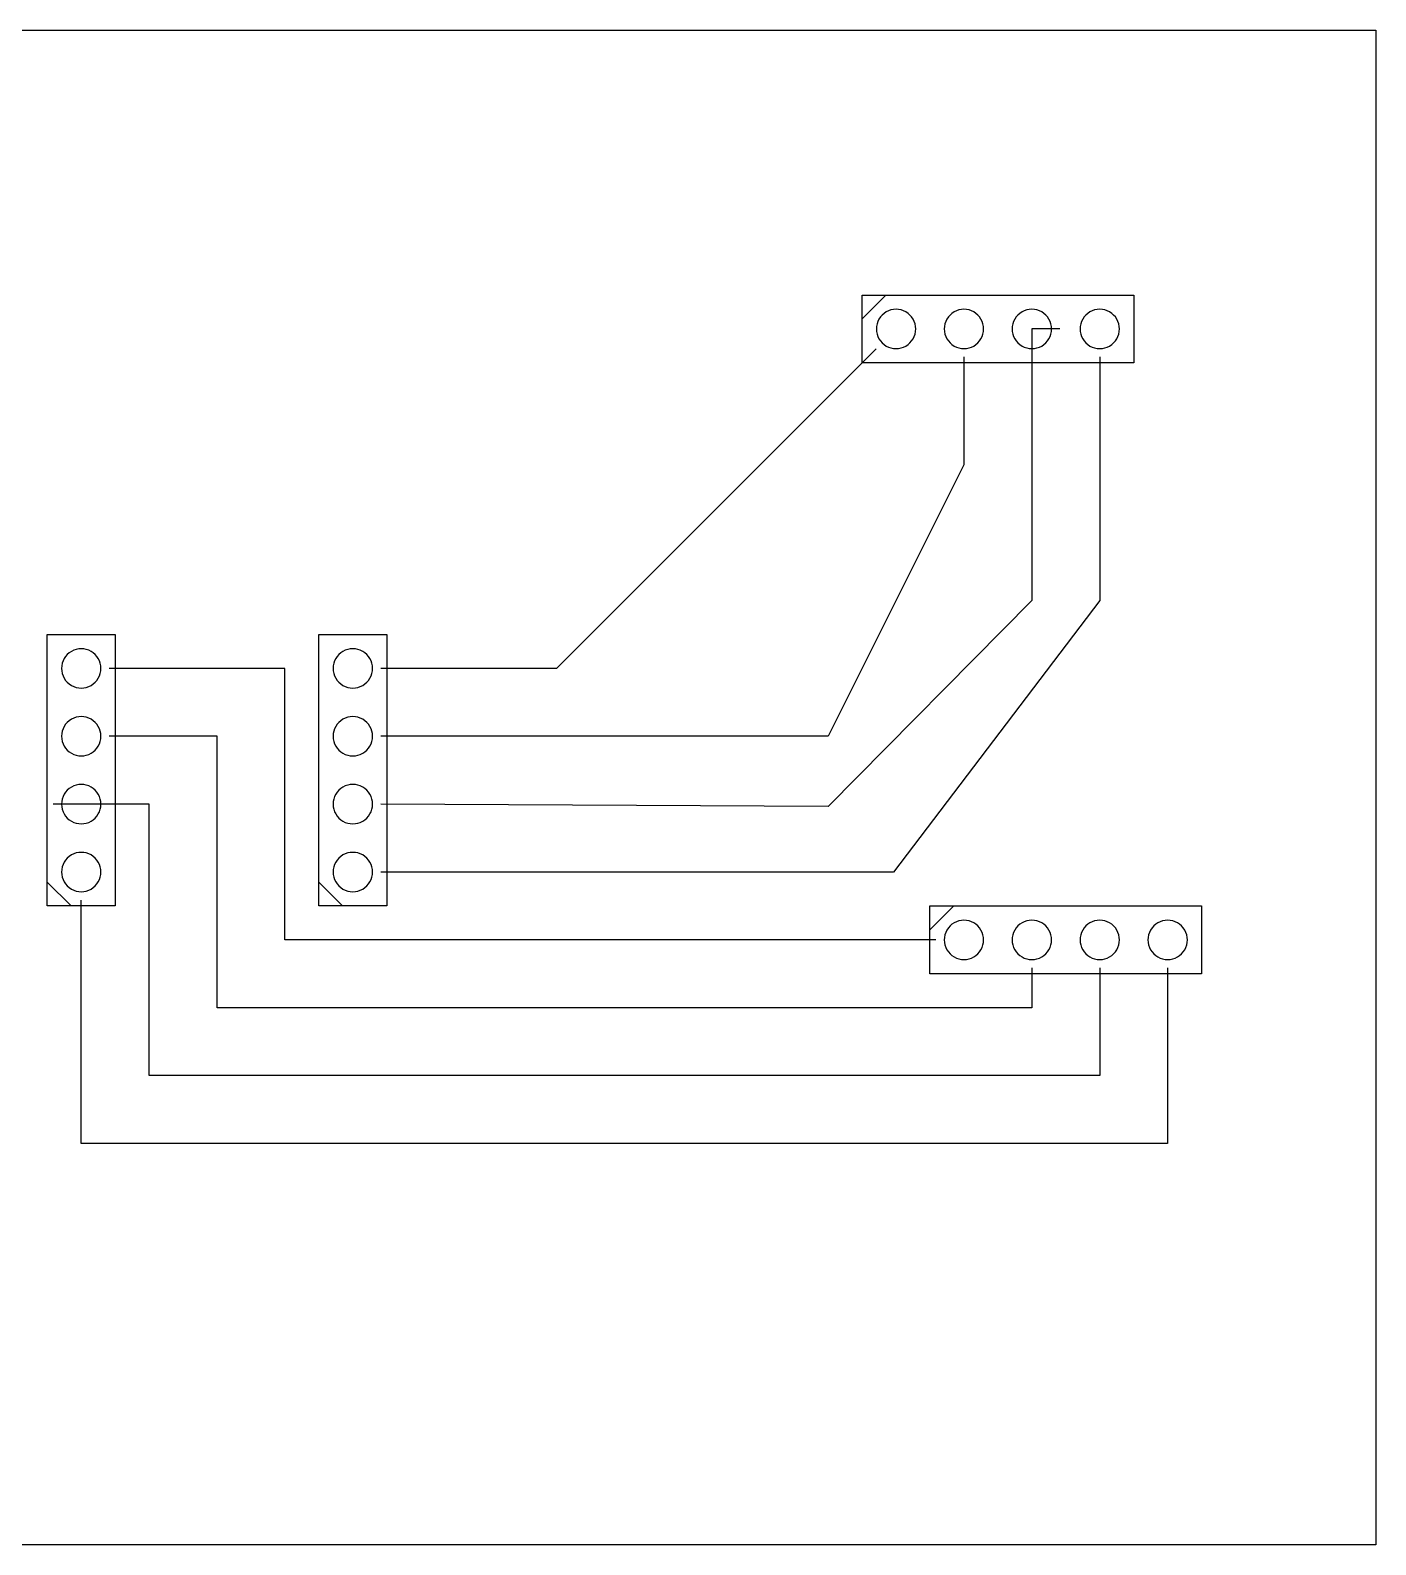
# Model space of a CAD drawing. Extents: x 0 to 121, y 0 to 57.
# Drawn here: x 70.5 to 120.8, y 0.1 to 56.8 of the extents above; entities that cross this region are included whole.
import ezdxf

# ---------------------------------------------------------------- set-up
doc = ezdxf.new("R2010")
doc.units = 0
doc.layers.get('0').update_dxf_attribs({"linetype": 'CONTINUOUS'})

msp = doc.modelspace()

# ---------------------------------------------------------------- linework, layer by layer
at = {"color": 7}
for points in [[(0.1016, 56.769), (120.796756, 56.769), (120.796756, 0.1016), (0.1016, 0.1016), (0.1016, 56.769), (120.796756, 56.769), (120.796756, 0.1016), (0.1016, 0.1016)], [(0.1016, 56.769), (120.796756, 56.769), (120.796756, 0.1016), (0.1016, 0.1016)], [(101.584125, 46.862506), (111.744125, 46.862506), (111.744125, 44.322506), (101.584125, 44.322506)], [(107.934125, 45.592506)], [(102.854125, 44.855906)], [(102.854125, 44.855906)], [(102.854125, 44.855906)], [(102.854125, 44.855906)], [(105.394125, 44.855906)], [(105.394125, 44.855906)], [(105.394125, 44.855906)], [(105.394125, 44.855906)], [(107.934125, 44.855906)], [(107.934125, 44.855906)], [(107.934125, 44.855906)], [(107.934125, 44.855906)], [(110.474125, 44.855906)], [(110.474125, 44.855906)], [(110.474125, 44.855906)], [(110.474125, 44.855906)], [(71.104125, 24.002506), (71.104125, 34.162506), (73.644125, 34.162506), (73.644125, 24.002506)], [(81.264125, 24.002506), (81.264125, 34.162506), (83.804125, 34.162506), (83.804125, 24.002506)], [(73.110725, 32.892506)], [(73.110725, 32.892506)], [(73.110725, 32.892506)], [(73.110725, 32.892506)], [(83.270725, 32.892506)], [(83.270725, 32.892506)], [(83.270725, 32.892506)], [(83.270725, 32.892506)], [(73.110725, 30.352506)], [(73.110725, 30.352506)], [(73.110725, 30.352506)], [(73.110725, 30.352506)], [(83.270725, 30.352506)], [(83.270725, 30.352506)], [(83.270725, 30.352506)], [(83.270725, 30.352506)], [(73.110725, 27.812506)], [(73.110725, 27.812506)], [(73.110725, 27.812506)], [(73.110725, 27.812506)], [(83.270725, 27.812506)], [(83.270725, 27.812506)], [(83.270725, 27.812506)], [(83.270725, 27.812506)], [(73.110725, 25.272506)], [(73.110725, 25.272506)], [(73.110725, 25.272506)], [(73.110725, 25.272506)], [(83.270725, 25.272506)], [(83.270725, 25.272506)], [(83.270725, 25.272506)], [(83.270725, 25.272506)], [(104.124125, 24.002647), (114.284125, 24.002647), (114.284125, 21.462647), (104.124125, 21.462647)], [(72.374125, 22.732506)], [(105.394125, 21.996047)], [(105.394125, 21.996047)], [(105.394125, 21.996047)], [(105.394125, 21.996047)], [(107.934125, 21.996047)], [(107.934125, 21.996047)], [(107.934125, 21.996047)], [(107.934125, 21.996047)], [(110.474125, 21.996047)], [(110.474125, 21.996047)], [(110.474125, 21.996047)], [(110.474125, 21.996047)], [(113.014125, 21.996047)], [(113.014125, 21.996047)], [(113.014125, 21.996047)], [(113.014125, 21.996047)]]:
    msp.add_lwpolyline(points, close=True, dxfattribs=at)
for points in [[(102.473125, 46.862506), (101.584125, 45.973506)], [(107.934125, 45.592506), (107.934125, 37.972506)], [(108.981169, 45.592506), (107.934125, 45.592506)], [(102.113997, 44.852131), (90.154125, 32.892506)], [(105.394125, 44.545462), (105.394125, 40.512506)], [(110.474125, 44.545462), (110.474125, 43.052506)], [(110.474125, 43.052506), (110.474125, 35.432506), (102.760286, 25.272506), (83.581169, 25.272506)], [(105.394125, 40.512506), (100.314125, 30.352506), (83.581169, 30.352506)], [(107.934125, 37.972506), (107.934125, 35.432506)], [(107.934125, 35.432506), (100.314125, 27.718456)], [(79.994125, 22.732506), (79.994125, 32.892506), (73.421169, 32.892506)], [(90.154125, 32.892506), (83.581169, 32.892506)], [(74.914125, 30.352506), (73.421169, 30.352506)], [(77.454125, 30.352506), (74.914125, 30.352506)], [(107.934125, 20.192647), (77.454125, 20.192647), (77.454125, 30.352506)], [(72.374125, 27.812506), (71.327081, 27.812506)], [(110.474125, 17.652647), (74.914125, 17.652647), (74.914125, 27.812506), (72.374125, 27.812506)], [(100.314125, 27.718456), (83.581169, 27.807003)], [(71.104125, 24.891506), (71.993125, 24.002506)], [(81.264125, 24.891506), (82.153125, 24.002506)], [(72.374125, 15.112647), (72.374125, 22.732506), (72.374125, 24.225462)], [(105.013125, 24.002647), (104.124125, 23.113647)], [(104.347081, 22.732506), (79.994125, 22.732506)], [(107.934125, 21.685462), (107.934125, 20.192647)], [(110.474125, 21.685462), (110.474125, 17.652647)], [(113.014125, 21.685462), (113.014125, 15.112647)], [(113.014125, 15.112647), (85.074125, 15.112647), (72.374125, 15.112647)]]:
    msp.add_lwpolyline(points, dxfattribs=at)
for points in [[(102.216211, 45.960806), (102.08463, 45.732901), (102.08463, 45.452111), (102.216211, 45.224206)], [(102.216211, 45.960806), (102.08463, 45.732901), (102.08463, 45.452111), (102.216211, 45.224206)], [(102.216211, 45.960806), (102.08463, 45.732901), (102.08463, 45.452111), (102.216211, 45.224206)], [(102.216211, 45.960806), (102.08463, 45.732901), (102.08463, 45.452111), (102.216211, 45.224206)], [(102.854125, 46.329106), (102.590963, 46.329106), (102.347792, 46.188711), (102.216211, 45.960806)], [(102.854125, 46.329106), (102.590963, 46.329106), (102.347792, 46.188711), (102.216211, 45.960806)], [(102.854125, 46.329106), (102.590963, 46.329106), (102.347792, 46.188711), (102.216211, 45.960806)], [(102.854125, 46.329106), (102.590963, 46.329106), (102.347792, 46.188711), (102.216211, 45.960806)], [(103.492039, 45.960806), (103.360458, 46.188711), (103.117287, 46.329106), (102.854125, 46.329106)], [(103.492039, 45.960806), (103.360458, 46.188711), (103.117287, 46.329106), (102.854125, 46.329106)], [(103.492039, 45.960806), (103.360458, 46.188711), (103.117287, 46.329106), (102.854125, 46.329106)], [(103.492039, 45.960806), (103.360458, 46.188711), (103.117287, 46.329106), (102.854125, 46.329106)], [(103.492039, 45.224206), (103.62362, 45.452111), (103.62362, 45.732901), (103.492039, 45.960806)], [(103.492039, 45.224206), (103.62362, 45.452111), (103.62362, 45.732901), (103.492039, 45.960806)], [(103.492039, 45.224206), (103.62362, 45.452111), (103.62362, 45.732901), (103.492039, 45.960806)], [(103.492039, 45.224206), (103.62362, 45.452111), (103.62362, 45.732901), (103.492039, 45.960806)], [(104.756211, 45.960806), (104.62463, 45.732901), (104.62463, 45.452111), (104.756211, 45.224206)], [(104.756211, 45.960806), (104.62463, 45.732901), (104.62463, 45.452111), (104.756211, 45.224206)], [(104.756211, 45.960806), (104.62463, 45.732901), (104.62463, 45.452111), (104.756211, 45.224206)], [(104.756211, 45.960806), (104.62463, 45.732901), (104.62463, 45.452111), (104.756211, 45.224206)], [(105.394125, 46.329106), (105.130963, 46.329106), (104.887792, 46.188711), (104.756211, 45.960806)], [(105.394125, 46.329106), (105.130963, 46.329106), (104.887792, 46.188711), (104.756211, 45.960806)], [(105.394125, 46.329106), (105.130963, 46.329106), (104.887792, 46.188711), (104.756211, 45.960806)], [(105.394125, 46.329106), (105.130963, 46.329106), (104.887792, 46.188711), (104.756211, 45.960806)], [(106.032039, 45.960806), (105.900458, 46.188711), (105.657287, 46.329106), (105.394125, 46.329106)], [(106.032039, 45.960806), (105.900458, 46.188711), (105.657287, 46.329106), (105.394125, 46.329106)], [(106.032039, 45.960806), (105.900458, 46.188711), (105.657287, 46.329106), (105.394125, 46.329106)], [(106.032039, 45.960806), (105.900458, 46.188711), (105.657287, 46.329106), (105.394125, 46.329106)], [(106.032039, 45.224206), (106.16362, 45.452111), (106.16362, 45.732901), (106.032039, 45.960806)], [(106.032039, 45.224206), (106.16362, 45.452111), (106.16362, 45.732901), (106.032039, 45.960806)], [(106.032039, 45.224206), (106.16362, 45.452111), (106.16362, 45.732901), (106.032039, 45.960806)], [(106.032039, 45.224206), (106.16362, 45.452111), (106.16362, 45.732901), (106.032039, 45.960806)], [(107.296211, 45.960806), (107.16463, 45.732901), (107.16463, 45.452111), (107.296211, 45.224206)], [(107.296211, 45.960806), (107.16463, 45.732901), (107.16463, 45.452111), (107.296211, 45.224206)], [(107.296211, 45.960806), (107.16463, 45.732901), (107.16463, 45.452111), (107.296211, 45.224206)], [(107.296211, 45.960806), (107.16463, 45.732901), (107.16463, 45.452111), (107.296211, 45.224206)], [(107.934125, 46.329106), (107.670963, 46.329106), (107.427792, 46.188711), (107.296211, 45.960806)], [(107.934125, 46.329106), (107.670963, 46.329106), (107.427792, 46.188711), (107.296211, 45.960806)], [(107.934125, 46.329106), (107.670963, 46.329106), (107.427792, 46.188711), (107.296211, 45.960806)], [(107.934125, 46.329106), (107.670963, 46.329106), (107.427792, 46.188711), (107.296211, 45.960806)], [(108.572039, 45.960806), (108.440458, 46.188711), (108.197287, 46.329106), (107.934125, 46.329106)], [(108.572039, 45.960806), (108.440458, 46.188711), (108.197287, 46.329106), (107.934125, 46.329106)], [(108.572039, 45.960806), (108.440458, 46.188711), (108.197287, 46.329106), (107.934125, 46.329106)], [(108.572039, 45.960806), (108.440458, 46.188711), (108.197287, 46.329106), (107.934125, 46.329106)], [(108.572039, 45.224206), (108.70362, 45.452111), (108.70362, 45.732901), (108.572039, 45.960806)], [(108.572039, 45.224206), (108.70362, 45.452111), (108.70362, 45.732901), (108.572039, 45.960806)], [(108.572039, 45.224206), (108.70362, 45.452111), (108.70362, 45.732901), (108.572039, 45.960806)], [(108.572039, 45.224206), (108.70362, 45.452111), (108.70362, 45.732901), (108.572039, 45.960806)], [(109.836211, 45.960806), (109.70463, 45.732901), (109.70463, 45.452111), (109.836211, 45.224206)], [(109.836211, 45.960806), (109.70463, 45.732901), (109.70463, 45.452111), (109.836211, 45.224206)], [(109.836211, 45.960806), (109.70463, 45.732901), (109.70463, 45.452111), (109.836211, 45.224206)], [(109.836211, 45.960806), (109.70463, 45.732901), (109.70463, 45.452111), (109.836211, 45.224206)], [(110.474125, 46.329106), (110.210963, 46.329106), (109.967792, 46.188711), (109.836211, 45.960806)], [(110.474125, 46.329106), (110.210963, 46.329106), (109.967792, 46.188711), (109.836211, 45.960806)], [(110.474125, 46.329106), (110.210963, 46.329106), (109.967792, 46.188711), (109.836211, 45.960806)], [(110.474125, 46.329106), (110.210963, 46.329106), (109.967792, 46.188711), (109.836211, 45.960806)], [(111.112039, 45.960806), (110.980458, 46.188711), (110.737287, 46.329106), (110.474125, 46.329106)], [(111.112039, 45.960806), (110.980458, 46.188711), (110.737287, 46.329106), (110.474125, 46.329106)], [(111.112039, 45.960806), (110.980458, 46.188711), (110.737287, 46.329106), (110.474125, 46.329106)], [(111.112039, 45.960806), (110.980458, 46.188711), (110.737287, 46.329106), (110.474125, 46.329106)], [(111.112039, 45.224206), (111.24362, 45.452111), (111.24362, 45.732901), (111.112039, 45.960806)], [(111.112039, 45.224206), (111.24362, 45.452111), (111.24362, 45.732901), (111.112039, 45.960806)], [(111.112039, 45.224206), (111.24362, 45.452111), (111.24362, 45.732901), (111.112039, 45.960806)], [(111.112039, 45.224206), (111.24362, 45.452111), (111.24362, 45.732901), (111.112039, 45.960806)], [(102.216211, 45.224206), (102.347792, 44.996301), (102.590963, 44.855906), (102.854125, 44.855906)], [(102.216211, 45.224206), (102.347792, 44.996301), (102.590963, 44.855906), (102.854125, 44.855906)], [(102.216211, 45.224206), (102.347792, 44.996301), (102.590963, 44.855906), (102.854125, 44.855906)], [(102.216211, 45.224206), (102.347792, 44.996301), (102.590963, 44.855906), (102.854125, 44.855906)], [(102.854125, 44.855906), (103.117287, 44.855906), (103.360458, 44.996301), (103.492039, 45.224206)], [(102.854125, 44.855906), (103.117287, 44.855906), (103.360458, 44.996301), (103.492039, 45.224206)], [(102.854125, 44.855906), (103.117287, 44.855906), (103.360458, 44.996301), (103.492039, 45.224206)], [(102.854125, 44.855906), (103.117287, 44.855906), (103.360458, 44.996301), (103.492039, 45.224206)], [(104.756211, 45.224206), (104.887792, 44.996301), (105.130963, 44.855906), (105.394125, 44.855906)], [(104.756211, 45.224206), (104.887792, 44.996301), (105.130963, 44.855906), (105.394125, 44.855906)], [(104.756211, 45.224206), (104.887792, 44.996301), (105.130963, 44.855906), (105.394125, 44.855906)], [(104.756211, 45.224206), (104.887792, 44.996301), (105.130963, 44.855906), (105.394125, 44.855906)], [(105.394125, 44.855906), (105.657287, 44.855906), (105.900458, 44.996301), (106.032039, 45.224206)], [(105.394125, 44.855906), (105.657287, 44.855906), (105.900458, 44.996301), (106.032039, 45.224206)], [(105.394125, 44.855906), (105.657287, 44.855906), (105.900458, 44.996301), (106.032039, 45.224206)], [(105.394125, 44.855906), (105.657287, 44.855906), (105.900458, 44.996301), (106.032039, 45.224206)], [(107.296211, 45.224206), (107.427792, 44.996301), (107.670963, 44.855906), (107.934125, 44.855906)], [(107.296211, 45.224206), (107.427792, 44.996301), (107.670963, 44.855906), (107.934125, 44.855906)], [(107.296211, 45.224206), (107.427792, 44.996301), (107.670963, 44.855906), (107.934125, 44.855906)], [(107.296211, 45.224206), (107.427792, 44.996301), (107.670963, 44.855906), (107.934125, 44.855906)], [(107.934125, 44.855906), (108.197287, 44.855906), (108.440458, 44.996301), (108.572039, 45.224206)], [(107.934125, 44.855906), (108.197287, 44.855906), (108.440458, 44.996301), (108.572039, 45.224206)], [(107.934125, 44.855906), (108.197287, 44.855906), (108.440458, 44.996301), (108.572039, 45.224206)], [(107.934125, 44.855906), (108.197287, 44.855906), (108.440458, 44.996301), (108.572039, 45.224206)], [(109.836211, 45.224206), (109.967792, 44.996301), (110.210963, 44.855906), (110.474125, 44.855906)], [(109.836211, 45.224206), (109.967792, 44.996301), (110.210963, 44.855906), (110.474125, 44.855906)], [(109.836211, 45.224206), (109.967792, 44.996301), (110.210963, 44.855906), (110.474125, 44.855906)], [(109.836211, 45.224206), (109.967792, 44.996301), (110.210963, 44.855906), (110.474125, 44.855906)], [(110.474125, 44.855906), (110.737287, 44.855906), (110.980458, 44.996301), (111.112039, 45.224206)], [(110.474125, 44.855906), (110.737287, 44.855906), (110.980458, 44.996301), (111.112039, 45.224206)], [(110.474125, 44.855906), (110.737287, 44.855906), (110.980458, 44.996301), (111.112039, 45.224206)], [(110.474125, 44.855906), (110.737287, 44.855906), (110.980458, 44.996301), (111.112039, 45.224206)], [(72.005825, 33.53042), (71.77792, 33.39884), (71.637525, 33.155668), (71.637525, 32.892506)], [(72.005825, 33.53042), (71.77792, 33.39884), (71.637525, 33.155668), (71.637525, 32.892506)], [(72.005825, 33.53042), (71.77792, 33.39884), (71.637525, 33.155668), (71.637525, 32.892506)], [(72.005825, 33.53042), (71.77792, 33.39884), (71.637525, 33.155668), (71.637525, 32.892506)], [(72.742425, 33.53042), (72.51452, 33.662001), (72.23373, 33.662001), (72.005825, 33.53042)], [(72.742425, 33.53042), (72.51452, 33.662001), (72.23373, 33.662001), (72.005825, 33.53042)], [(72.742425, 33.53042), (72.51452, 33.662001), (72.23373, 33.662001), (72.005825, 33.53042)], [(72.742425, 33.53042), (72.51452, 33.662001), (72.23373, 33.662001), (72.005825, 33.53042)], [(73.110725, 32.892506), (73.110725, 33.155668), (72.97033, 33.39884), (72.742425, 33.53042)], [(73.110725, 32.892506), (73.110725, 33.155668), (72.97033, 33.39884), (72.742425, 33.53042)], [(73.110725, 32.892506), (73.110725, 33.155668), (72.97033, 33.39884), (72.742425, 33.53042)], [(73.110725, 32.892506), (73.110725, 33.155668), (72.97033, 33.39884), (72.742425, 33.53042)], [(82.165825, 33.53042), (81.93792, 33.39884), (81.797525, 33.155668), (81.797525, 32.892506)], [(82.165825, 33.53042), (81.93792, 33.39884), (81.797525, 33.155668), (81.797525, 32.892506)], [(82.165825, 33.53042), (81.93792, 33.39884), (81.797525, 33.155668), (81.797525, 32.892506)], [(82.165825, 33.53042), (81.93792, 33.39884), (81.797525, 33.155668), (81.797525, 32.892506)], [(82.902425, 33.53042), (82.67452, 33.662001), (82.39373, 33.662001), (82.165825, 33.53042)], [(82.902425, 33.53042), (82.67452, 33.662001), (82.39373, 33.662001), (82.165825, 33.53042)], [(82.902425, 33.53042), (82.67452, 33.662001), (82.39373, 33.662001), (82.165825, 33.53042)], [(82.902425, 33.53042), (82.67452, 33.662001), (82.39373, 33.662001), (82.165825, 33.53042)], [(83.270725, 32.892506), (83.270725, 33.155668), (83.13033, 33.39884), (82.902425, 33.53042)], [(83.270725, 32.892506), (83.270725, 33.155668), (83.13033, 33.39884), (82.902425, 33.53042)], [(83.270725, 32.892506), (83.270725, 33.155668), (83.13033, 33.39884), (82.902425, 33.53042)], [(83.270725, 32.892506), (83.270725, 33.155668), (83.13033, 33.39884), (82.902425, 33.53042)], [(71.637525, 32.892506), (71.637525, 32.629344), (71.77792, 32.386173), (72.005825, 32.254592)], [(71.637525, 32.892506), (71.637525, 32.629344), (71.77792, 32.386173), (72.005825, 32.254592)], [(71.637525, 32.892506), (71.637525, 32.629344), (71.77792, 32.386173), (72.005825, 32.254592)], [(71.637525, 32.892506), (71.637525, 32.629344), (71.77792, 32.386173), (72.005825, 32.254592)], [(72.742425, 32.254592), (72.97033, 32.386173), (73.110725, 32.629344), (73.110725, 32.892506)], [(72.742425, 32.254592), (72.97033, 32.386173), (73.110725, 32.629344), (73.110725, 32.892506)], [(72.742425, 32.254592), (72.97033, 32.386173), (73.110725, 32.629344), (73.110725, 32.892506)], [(72.742425, 32.254592), (72.97033, 32.386173), (73.110725, 32.629344), (73.110725, 32.892506)], [(81.797525, 32.892506), (81.797525, 32.629344), (81.93792, 32.386173), (82.165825, 32.254592)], [(81.797525, 32.892506), (81.797525, 32.629344), (81.93792, 32.386173), (82.165825, 32.254592)], [(81.797525, 32.892506), (81.797525, 32.629344), (81.93792, 32.386173), (82.165825, 32.254592)], [(81.797525, 32.892506), (81.797525, 32.629344), (81.93792, 32.386173), (82.165825, 32.254592)], [(82.902425, 32.254592), (83.13033, 32.386173), (83.270725, 32.629344), (83.270725, 32.892506)], [(82.902425, 32.254592), (83.13033, 32.386173), (83.270725, 32.629344), (83.270725, 32.892506)], [(82.902425, 32.254592), (83.13033, 32.386173), (83.270725, 32.629344), (83.270725, 32.892506)], [(82.902425, 32.254592), (83.13033, 32.386173), (83.270725, 32.629344), (83.270725, 32.892506)], [(72.005825, 32.254592), (72.23373, 32.123011), (72.51452, 32.123011), (72.742425, 32.254592)], [(72.005825, 32.254592), (72.23373, 32.123011), (72.51452, 32.123011), (72.742425, 32.254592)], [(72.005825, 32.254592), (72.23373, 32.123011), (72.51452, 32.123011), (72.742425, 32.254592)], [(72.005825, 32.254592), (72.23373, 32.123011), (72.51452, 32.123011), (72.742425, 32.254592)], [(82.165825, 32.254592), (82.39373, 32.123011), (82.67452, 32.123011), (82.902425, 32.254592)], [(82.165825, 32.254592), (82.39373, 32.123011), (82.67452, 32.123011), (82.902425, 32.254592)], [(82.165825, 32.254592), (82.39373, 32.123011), (82.67452, 32.123011), (82.902425, 32.254592)], [(82.165825, 32.254592), (82.39373, 32.123011), (82.67452, 32.123011), (82.902425, 32.254592)], [(72.005825, 30.99042), (71.77792, 30.85884), (71.637525, 30.615668), (71.637525, 30.352506)], [(72.005825, 30.99042), (71.77792, 30.85884), (71.637525, 30.615668), (71.637525, 30.352506)], [(72.005825, 30.99042), (71.77792, 30.85884), (71.637525, 30.615668), (71.637525, 30.352506)], [(72.005825, 30.99042), (71.77792, 30.85884), (71.637525, 30.615668), (71.637525, 30.352506)], [(72.742425, 30.99042), (72.51452, 31.122001), (72.23373, 31.122001), (72.005825, 30.99042)], [(72.742425, 30.99042), (72.51452, 31.122001), (72.23373, 31.122001), (72.005825, 30.99042)], [(72.742425, 30.99042), (72.51452, 31.122001), (72.23373, 31.122001), (72.005825, 30.99042)], [(72.742425, 30.99042), (72.51452, 31.122001), (72.23373, 31.122001), (72.005825, 30.99042)], [(73.110725, 30.352506), (73.110725, 30.615668), (72.97033, 30.85884), (72.742425, 30.99042)], [(73.110725, 30.352506), (73.110725, 30.615668), (72.97033, 30.85884), (72.742425, 30.99042)], [(73.110725, 30.352506), (73.110725, 30.615668), (72.97033, 30.85884), (72.742425, 30.99042)], [(73.110725, 30.352506), (73.110725, 30.615668), (72.97033, 30.85884), (72.742425, 30.99042)], [(82.165825, 30.99042), (81.93792, 30.85884), (81.797525, 30.615668), (81.797525, 30.352506)], [(82.165825, 30.99042), (81.93792, 30.85884), (81.797525, 30.615668), (81.797525, 30.352506)], [(82.165825, 30.99042), (81.93792, 30.85884), (81.797525, 30.615668), (81.797525, 30.352506)], [(82.165825, 30.99042), (81.93792, 30.85884), (81.797525, 30.615668), (81.797525, 30.352506)], [(82.902425, 30.99042), (82.67452, 31.122001), (82.39373, 31.122001), (82.165825, 30.99042)], [(82.902425, 30.99042), (82.67452, 31.122001), (82.39373, 31.122001), (82.165825, 30.99042)], [(82.902425, 30.99042), (82.67452, 31.122001), (82.39373, 31.122001), (82.165825, 30.99042)], [(82.902425, 30.99042), (82.67452, 31.122001), (82.39373, 31.122001), (82.165825, 30.99042)], [(83.270725, 30.352506), (83.270725, 30.615668), (83.13033, 30.85884), (82.902425, 30.99042)], [(83.270725, 30.352506), (83.270725, 30.615668), (83.13033, 30.85884), (82.902425, 30.99042)], [(83.270725, 30.352506), (83.270725, 30.615668), (83.13033, 30.85884), (82.902425, 30.99042)], [(83.270725, 30.352506), (83.270725, 30.615668), (83.13033, 30.85884), (82.902425, 30.99042)], [(71.637525, 30.352506), (71.637525, 30.089344), (71.77792, 29.846173), (72.005825, 29.714592)], [(71.637525, 30.352506), (71.637525, 30.089344), (71.77792, 29.846173), (72.005825, 29.714592)], [(71.637525, 30.352506), (71.637525, 30.089344), (71.77792, 29.846173), (72.005825, 29.714592)], [(71.637525, 30.352506), (71.637525, 30.089344), (71.77792, 29.846173), (72.005825, 29.714592)], [(72.742425, 29.714592), (72.97033, 29.846173), (73.110725, 30.089344), (73.110725, 30.352506)], [(72.742425, 29.714592), (72.97033, 29.846173), (73.110725, 30.089344), (73.110725, 30.352506)], [(72.742425, 29.714592), (72.97033, 29.846173), (73.110725, 30.089344), (73.110725, 30.352506)], [(72.742425, 29.714592), (72.97033, 29.846173), (73.110725, 30.089344), (73.110725, 30.352506)], [(81.797525, 30.352506), (81.797525, 30.089344), (81.93792, 29.846173), (82.165825, 29.714592)], [(81.797525, 30.352506), (81.797525, 30.089344), (81.93792, 29.846173), (82.165825, 29.714592)], [(81.797525, 30.352506), (81.797525, 30.089344), (81.93792, 29.846173), (82.165825, 29.714592)], [(81.797525, 30.352506), (81.797525, 30.089344), (81.93792, 29.846173), (82.165825, 29.714592)], [(82.902425, 29.714592), (83.13033, 29.846173), (83.270725, 30.089344), (83.270725, 30.352506)], [(82.902425, 29.714592), (83.13033, 29.846173), (83.270725, 30.089344), (83.270725, 30.352506)], [(82.902425, 29.714592), (83.13033, 29.846173), (83.270725, 30.089344), (83.270725, 30.352506)], [(82.902425, 29.714592), (83.13033, 29.846173), (83.270725, 30.089344), (83.270725, 30.352506)], [(72.005825, 29.714592), (72.23373, 29.583011), (72.51452, 29.583011), (72.742425, 29.714592)], [(72.005825, 29.714592), (72.23373, 29.583011), (72.51452, 29.583011), (72.742425, 29.714592)], [(72.005825, 29.714592), (72.23373, 29.583011), (72.51452, 29.583011), (72.742425, 29.714592)], [(72.005825, 29.714592), (72.23373, 29.583011), (72.51452, 29.583011), (72.742425, 29.714592)], [(82.165825, 29.714592), (82.39373, 29.583011), (82.67452, 29.583011), (82.902425, 29.714592)], [(82.165825, 29.714592), (82.39373, 29.583011), (82.67452, 29.583011), (82.902425, 29.714592)], [(82.165825, 29.714592), (82.39373, 29.583011), (82.67452, 29.583011), (82.902425, 29.714592)], [(82.165825, 29.714592), (82.39373, 29.583011), (82.67452, 29.583011), (82.902425, 29.714592)], [(72.005825, 28.45042), (71.77792, 28.31884), (71.637525, 28.075668), (71.637525, 27.812506)], [(72.005825, 28.45042), (71.77792, 28.31884), (71.637525, 28.075668), (71.637525, 27.812506)], [(72.005825, 28.45042), (71.77792, 28.31884), (71.637525, 28.075668), (71.637525, 27.812506)], [(72.005825, 28.45042), (71.77792, 28.31884), (71.637525, 28.075668), (71.637525, 27.812506)], [(72.742425, 28.45042), (72.51452, 28.582001), (72.23373, 28.582001), (72.005825, 28.45042)], [(72.742425, 28.45042), (72.51452, 28.582001), (72.23373, 28.582001), (72.005825, 28.45042)], [(72.742425, 28.45042), (72.51452, 28.582001), (72.23373, 28.582001), (72.005825, 28.45042)], [(72.742425, 28.45042), (72.51452, 28.582001), (72.23373, 28.582001), (72.005825, 28.45042)], [(73.110725, 27.812506), (73.110725, 28.075668), (72.97033, 28.31884), (72.742425, 28.45042)], [(73.110725, 27.812506), (73.110725, 28.075668), (72.97033, 28.31884), (72.742425, 28.45042)], [(73.110725, 27.812506), (73.110725, 28.075668), (72.97033, 28.31884), (72.742425, 28.45042)], [(73.110725, 27.812506), (73.110725, 28.075668), (72.97033, 28.31884), (72.742425, 28.45042)], [(82.165825, 28.45042), (81.93792, 28.31884), (81.797525, 28.075668), (81.797525, 27.812506)], [(82.165825, 28.45042), (81.93792, 28.31884), (81.797525, 28.075668), (81.797525, 27.812506)], [(82.165825, 28.45042), (81.93792, 28.31884), (81.797525, 28.075668), (81.797525, 27.812506)], [(82.165825, 28.45042), (81.93792, 28.31884), (81.797525, 28.075668), (81.797525, 27.812506)], [(82.902425, 28.45042), (82.67452, 28.582001), (82.39373, 28.582001), (82.165825, 28.45042)], [(82.902425, 28.45042), (82.67452, 28.582001), (82.39373, 28.582001), (82.165825, 28.45042)], [(82.902425, 28.45042), (82.67452, 28.582001), (82.39373, 28.582001), (82.165825, 28.45042)], [(82.902425, 28.45042), (82.67452, 28.582001), (82.39373, 28.582001), (82.165825, 28.45042)], [(83.270725, 27.812506), (83.270725, 28.075668), (83.13033, 28.31884), (82.902425, 28.45042)], [(83.270725, 27.812506), (83.270725, 28.075668), (83.13033, 28.31884), (82.902425, 28.45042)], [(83.270725, 27.812506), (83.270725, 28.075668), (83.13033, 28.31884), (82.902425, 28.45042)], [(83.270725, 27.812506), (83.270725, 28.075668), (83.13033, 28.31884), (82.902425, 28.45042)], [(71.637525, 27.812506), (71.637525, 27.549344), (71.77792, 27.306173), (72.005825, 27.174592)], [(71.637525, 27.812506), (71.637525, 27.549344), (71.77792, 27.306173), (72.005825, 27.174592)], [(71.637525, 27.812506), (71.637525, 27.549344), (71.77792, 27.306173), (72.005825, 27.174592)], [(71.637525, 27.812506), (71.637525, 27.549344), (71.77792, 27.306173), (72.005825, 27.174592)], [(72.742425, 27.174592), (72.97033, 27.306173), (73.110725, 27.549344), (73.110725, 27.812506)], [(72.742425, 27.174592), (72.97033, 27.306173), (73.110725, 27.549344), (73.110725, 27.812506)], [(72.742425, 27.174592), (72.97033, 27.306173), (73.110725, 27.549344), (73.110725, 27.812506)], [(72.742425, 27.174592), (72.97033, 27.306173), (73.110725, 27.549344), (73.110725, 27.812506)], [(81.797525, 27.812506), (81.797525, 27.549344), (81.93792, 27.306173), (82.165825, 27.174592)], [(81.797525, 27.812506), (81.797525, 27.549344), (81.93792, 27.306173), (82.165825, 27.174592)], [(81.797525, 27.812506), (81.797525, 27.549344), (81.93792, 27.306173), (82.165825, 27.174592)], [(81.797525, 27.812506), (81.797525, 27.549344), (81.93792, 27.306173), (82.165825, 27.174592)], [(82.902425, 27.174592), (83.13033, 27.306173), (83.270725, 27.549344), (83.270725, 27.812506)], [(82.902425, 27.174592), (83.13033, 27.306173), (83.270725, 27.549344), (83.270725, 27.812506)], [(82.902425, 27.174592), (83.13033, 27.306173), (83.270725, 27.549344), (83.270725, 27.812506)], [(82.902425, 27.174592), (83.13033, 27.306173), (83.270725, 27.549344), (83.270725, 27.812506)], [(72.005825, 27.174592), (72.23373, 27.043011), (72.51452, 27.043011), (72.742425, 27.174592)], [(72.005825, 27.174592), (72.23373, 27.043011), (72.51452, 27.043011), (72.742425, 27.174592)], [(72.005825, 27.174592), (72.23373, 27.043011), (72.51452, 27.043011), (72.742425, 27.174592)], [(72.005825, 27.174592), (72.23373, 27.043011), (72.51452, 27.043011), (72.742425, 27.174592)], [(82.165825, 27.174592), (82.39373, 27.043011), (82.67452, 27.043011), (82.902425, 27.174592)], [(82.165825, 27.174592), (82.39373, 27.043011), (82.67452, 27.043011), (82.902425, 27.174592)], [(82.165825, 27.174592), (82.39373, 27.043011), (82.67452, 27.043011), (82.902425, 27.174592)], [(82.165825, 27.174592), (82.39373, 27.043011), (82.67452, 27.043011), (82.902425, 27.174592)], [(72.005825, 25.91042), (71.77792, 25.77884), (71.637525, 25.535668), (71.637525, 25.272506)], [(72.005825, 25.91042), (71.77792, 25.77884), (71.637525, 25.535668), (71.637525, 25.272506)], [(72.005825, 25.91042), (71.77792, 25.77884), (71.637525, 25.535668), (71.637525, 25.272506)], [(72.005825, 25.91042), (71.77792, 25.77884), (71.637525, 25.535668), (71.637525, 25.272506)], [(72.742425, 25.91042), (72.51452, 26.042001), (72.23373, 26.042001), (72.005825, 25.91042)], [(72.742425, 25.91042), (72.51452, 26.042001), (72.23373, 26.042001), (72.005825, 25.91042)], [(72.742425, 25.91042), (72.51452, 26.042001), (72.23373, 26.042001), (72.005825, 25.91042)], [(72.742425, 25.91042), (72.51452, 26.042001), (72.23373, 26.042001), (72.005825, 25.91042)], [(73.110725, 25.272506), (73.110725, 25.535668), (72.97033, 25.77884), (72.742425, 25.91042)], [(73.110725, 25.272506), (73.110725, 25.535668), (72.97033, 25.77884), (72.742425, 25.91042)], [(73.110725, 25.272506), (73.110725, 25.535668), (72.97033, 25.77884), (72.742425, 25.91042)], [(73.110725, 25.272506), (73.110725, 25.535668), (72.97033, 25.77884), (72.742425, 25.91042)], [(82.165825, 25.91042), (81.93792, 25.77884), (81.797525, 25.535668), (81.797525, 25.272506)], [(82.165825, 25.91042), (81.93792, 25.77884), (81.797525, 25.535668), (81.797525, 25.272506)], [(82.165825, 25.91042), (81.93792, 25.77884), (81.797525, 25.535668), (81.797525, 25.272506)], [(82.165825, 25.91042), (81.93792, 25.77884), (81.797525, 25.535668), (81.797525, 25.272506)], [(82.902425, 25.91042), (82.67452, 26.042001), (82.39373, 26.042001), (82.165825, 25.91042)], [(82.902425, 25.91042), (82.67452, 26.042001), (82.39373, 26.042001), (82.165825, 25.91042)], [(82.902425, 25.91042), (82.67452, 26.042001), (82.39373, 26.042001), (82.165825, 25.91042)], [(82.902425, 25.91042), (82.67452, 26.042001), (82.39373, 26.042001), (82.165825, 25.91042)], [(83.270725, 25.272506), (83.270725, 25.535668), (83.13033, 25.77884), (82.902425, 25.91042)], [(83.270725, 25.272506), (83.270725, 25.535668), (83.13033, 25.77884), (82.902425, 25.91042)], [(83.270725, 25.272506), (83.270725, 25.535668), (83.13033, 25.77884), (82.902425, 25.91042)], [(83.270725, 25.272506), (83.270725, 25.535668), (83.13033, 25.77884), (82.902425, 25.91042)], [(71.637525, 25.272506), (71.637525, 25.009344), (71.77792, 24.766173), (72.005825, 24.634592)], [(71.637525, 25.272506), (71.637525, 25.009344), (71.77792, 24.766173), (72.005825, 24.634592)], [(71.637525, 25.272506), (71.637525, 25.009344), (71.77792, 24.766173), (72.005825, 24.634592)], [(71.637525, 25.272506), (71.637525, 25.009344), (71.77792, 24.766173), (72.005825, 24.634592)], [(72.742425, 24.634592), (72.97033, 24.766173), (73.110725, 25.009344), (73.110725, 25.272506)], [(72.742425, 24.634592), (72.97033, 24.766173), (73.110725, 25.009344), (73.110725, 25.272506)], [(72.742425, 24.634592), (72.97033, 24.766173), (73.110725, 25.009344), (73.110725, 25.272506)], [(72.742425, 24.634592), (72.97033, 24.766173), (73.110725, 25.009344), (73.110725, 25.272506)], [(81.797525, 25.272506), (81.797525, 25.009344), (81.93792, 24.766173), (82.165825, 24.634592)], [(81.797525, 25.272506), (81.797525, 25.009344), (81.93792, 24.766173), (82.165825, 24.634592)], [(81.797525, 25.272506), (81.797525, 25.009344), (81.93792, 24.766173), (82.165825, 24.634592)], [(81.797525, 25.272506), (81.797525, 25.009344), (81.93792, 24.766173), (82.165825, 24.634592)], [(82.902425, 24.634592), (83.13033, 24.766173), (83.270725, 25.009344), (83.270725, 25.272506)], [(82.902425, 24.634592), (83.13033, 24.766173), (83.270725, 25.009344), (83.270725, 25.272506)], [(82.902425, 24.634592), (83.13033, 24.766173), (83.270725, 25.009344), (83.270725, 25.272506)], [(82.902425, 24.634592), (83.13033, 24.766173), (83.270725, 25.009344), (83.270725, 25.272506)], [(72.005825, 24.634592), (72.23373, 24.503011), (72.51452, 24.503011), (72.742425, 24.634592)], [(72.005825, 24.634592), (72.23373, 24.503011), (72.51452, 24.503011), (72.742425, 24.634592)], [(72.005825, 24.634592), (72.23373, 24.503011), (72.51452, 24.503011), (72.742425, 24.634592)], [(72.005825, 24.634592), (72.23373, 24.503011), (72.51452, 24.503011), (72.742425, 24.634592)], [(82.165825, 24.634592), (82.39373, 24.503011), (82.67452, 24.503011), (82.902425, 24.634592)], [(82.165825, 24.634592), (82.39373, 24.503011), (82.67452, 24.503011), (82.902425, 24.634592)], [(82.165825, 24.634592), (82.39373, 24.503011), (82.67452, 24.503011), (82.902425, 24.634592)], [(82.165825, 24.634592), (82.39373, 24.503011), (82.67452, 24.503011), (82.902425, 24.634592)], [(105.394125, 23.469247), (105.130963, 23.469247), (104.887792, 23.328852), (104.756211, 23.100947)], [(105.394125, 23.469247), (105.130963, 23.469247), (104.887792, 23.328852), (104.756211, 23.100947)], [(105.394125, 23.469247), (105.130963, 23.469247), (104.887792, 23.328852), (104.756211, 23.100947)], [(105.394125, 23.469247), (105.130963, 23.469247), (104.887792, 23.328852), (104.756211, 23.100947)], [(106.032039, 23.100947), (105.900458, 23.328852), (105.657287, 23.469247), (105.394125, 23.469247)], [(106.032039, 23.100947), (105.900458, 23.328852), (105.657287, 23.469247), (105.394125, 23.469247)], [(106.032039, 23.100947), (105.900458, 23.328852), (105.657287, 23.469247), (105.394125, 23.469247)], [(106.032039, 23.100947), (105.900458, 23.328852), (105.657287, 23.469247), (105.394125, 23.469247)], [(107.934125, 23.469247), (107.670963, 23.469247), (107.427792, 23.328852), (107.296211, 23.100947)], [(107.934125, 23.469247), (107.670963, 23.469247), (107.427792, 23.328852), (107.296211, 23.100947)], [(107.934125, 23.469247), (107.670963, 23.469247), (107.427792, 23.328852), (107.296211, 23.100947)], [(107.934125, 23.469247), (107.670963, 23.469247), (107.427792, 23.328852), (107.296211, 23.100947)], [(108.572039, 23.100947), (108.440458, 23.328852), (108.197287, 23.469247), (107.934125, 23.469247)], [(108.572039, 23.100947), (108.440458, 23.328852), (108.197287, 23.469247), (107.934125, 23.469247)], [(108.572039, 23.100947), (108.440458, 23.328852), (108.197287, 23.469247), (107.934125, 23.469247)], [(108.572039, 23.100947), (108.440458, 23.328852), (108.197287, 23.469247), (107.934125, 23.469247)], [(110.474125, 23.469247), (110.210963, 23.469247), (109.967792, 23.328852), (109.836211, 23.100947)], [(110.474125, 23.469247), (110.210963, 23.469247), (109.967792, 23.328852), (109.836211, 23.100947)], [(110.474125, 23.469247), (110.210963, 23.469247), (109.967792, 23.328852), (109.836211, 23.100947)], [(110.474125, 23.469247), (110.210963, 23.469247), (109.967792, 23.328852), (109.836211, 23.100947)], [(111.112039, 23.100947), (110.980458, 23.328852), (110.737287, 23.469247), (110.474125, 23.469247)], [(111.112039, 23.100947), (110.980458, 23.328852), (110.737287, 23.469247), (110.474125, 23.469247)], [(111.112039, 23.100947), (110.980458, 23.328852), (110.737287, 23.469247), (110.474125, 23.469247)], [(111.112039, 23.100947), (110.980458, 23.328852), (110.737287, 23.469247), (110.474125, 23.469247)], [(113.014125, 23.469247), (112.750963, 23.469247), (112.507792, 23.328852), (112.376211, 23.100947)], [(113.014125, 23.469247), (112.750963, 23.469247), (112.507792, 23.328852), (112.376211, 23.100947)], [(113.014125, 23.469247), (112.750963, 23.469247), (112.507792, 23.328852), (112.376211, 23.100947)], [(113.014125, 23.469247), (112.750963, 23.469247), (112.507792, 23.328852), (112.376211, 23.100947)], [(113.652039, 23.100947), (113.520458, 23.328852), (113.277287, 23.469247), (113.014125, 23.469247)], [(113.652039, 23.100947), (113.520458, 23.328852), (113.277287, 23.469247), (113.014125, 23.469247)], [(113.652039, 23.100947), (113.520458, 23.328852), (113.277287, 23.469247), (113.014125, 23.469247)], [(113.652039, 23.100947), (113.520458, 23.328852), (113.277287, 23.469247), (113.014125, 23.469247)], [(104.756211, 23.100947), (104.62463, 22.873042), (104.62463, 22.592252), (104.756211, 22.364347)], [(104.756211, 23.100947), (104.62463, 22.873042), (104.62463, 22.592252), (104.756211, 22.364347)], [(104.756211, 23.100947), (104.62463, 22.873042), (104.62463, 22.592252), (104.756211, 22.364347)], [(104.756211, 23.100947), (104.62463, 22.873042), (104.62463, 22.592252), (104.756211, 22.364347)], [(106.032039, 22.364347), (106.16362, 22.592252), (106.16362, 22.873042), (106.032039, 23.100947)], [(106.032039, 22.364347), (106.16362, 22.592252), (106.16362, 22.873042), (106.032039, 23.100947)], [(106.032039, 22.364347), (106.16362, 22.592252), (106.16362, 22.873042), (106.032039, 23.100947)], [(106.032039, 22.364347), (106.16362, 22.592252), (106.16362, 22.873042), (106.032039, 23.100947)], [(107.296211, 23.100947), (107.16463, 22.873042), (107.16463, 22.592252), (107.296211, 22.364347)], [(107.296211, 23.100947), (107.16463, 22.873042), (107.16463, 22.592252), (107.296211, 22.364347)], [(107.296211, 23.100947), (107.16463, 22.873042), (107.16463, 22.592252), (107.296211, 22.364347)], [(107.296211, 23.100947), (107.16463, 22.873042), (107.16463, 22.592252), (107.296211, 22.364347)], [(108.572039, 22.364347), (108.70362, 22.592252), (108.70362, 22.873042), (108.572039, 23.100947)], [(108.572039, 22.364347), (108.70362, 22.592252), (108.70362, 22.873042), (108.572039, 23.100947)], [(108.572039, 22.364347), (108.70362, 22.592252), (108.70362, 22.873042), (108.572039, 23.100947)], [(108.572039, 22.364347), (108.70362, 22.592252), (108.70362, 22.873042), (108.572039, 23.100947)], [(109.836211, 23.100947), (109.70463, 22.873042), (109.70463, 22.592252), (109.836211, 22.364347)], [(109.836211, 23.100947), (109.70463, 22.873042), (109.70463, 22.592252), (109.836211, 22.364347)], [(109.836211, 23.100947), (109.70463, 22.873042), (109.70463, 22.592252), (109.836211, 22.364347)], [(109.836211, 23.100947), (109.70463, 22.873042), (109.70463, 22.592252), (109.836211, 22.364347)], [(111.112039, 22.364347), (111.24362, 22.592252), (111.24362, 22.873042), (111.112039, 23.100947)], [(111.112039, 22.364347), (111.24362, 22.592252), (111.24362, 22.873042), (111.112039, 23.100947)], [(111.112039, 22.364347), (111.24362, 22.592252), (111.24362, 22.873042), (111.112039, 23.100947)], [(111.112039, 22.364347), (111.24362, 22.592252), (111.24362, 22.873042), (111.112039, 23.100947)], [(112.376211, 23.100947), (112.24463, 22.873042), (112.24463, 22.592252), (112.376211, 22.364347)], [(112.376211, 23.100947), (112.24463, 22.873042), (112.24463, 22.592252), (112.376211, 22.364347)], [(112.376211, 23.100947), (112.24463, 22.873042), (112.24463, 22.592252), (112.376211, 22.364347)], [(112.376211, 23.100947), (112.24463, 22.873042), (112.24463, 22.592252), (112.376211, 22.364347)], [(113.652039, 22.364347), (113.78362, 22.592252), (113.78362, 22.873042), (113.652039, 23.100947)], [(113.652039, 22.364347), (113.78362, 22.592252), (113.78362, 22.873042), (113.652039, 23.100947)], [(113.652039, 22.364347), (113.78362, 22.592252), (113.78362, 22.873042), (113.652039, 23.100947)], [(113.652039, 22.364347), (113.78362, 22.592252), (113.78362, 22.873042), (113.652039, 23.100947)], [(104.756211, 22.364347), (104.887792, 22.136442), (105.130963, 21.996047), (105.394125, 21.996047)], [(104.756211, 22.364347), (104.887792, 22.136442), (105.130963, 21.996047), (105.394125, 21.996047)], [(104.756211, 22.364347), (104.887792, 22.136442), (105.130963, 21.996047), (105.394125, 21.996047)], [(104.756211, 22.364347), (104.887792, 22.136442), (105.130963, 21.996047), (105.394125, 21.996047)], [(105.394125, 21.996047), (105.657287, 21.996047), (105.900458, 22.136442), (106.032039, 22.364347)], [(105.394125, 21.996047), (105.657287, 21.996047), (105.900458, 22.136442), (106.032039, 22.364347)], [(105.394125, 21.996047), (105.657287, 21.996047), (105.900458, 22.136442), (106.032039, 22.364347)], [(105.394125, 21.996047), (105.657287, 21.996047), (105.900458, 22.136442), (106.032039, 22.364347)], [(107.296211, 22.364347), (107.427792, 22.136442), (107.670963, 21.996047), (107.934125, 21.996047)], [(107.296211, 22.364347), (107.427792, 22.136442), (107.670963, 21.996047), (107.934125, 21.996047)], [(107.296211, 22.364347), (107.427792, 22.136442), (107.670963, 21.996047), (107.934125, 21.996047)], [(107.296211, 22.364347), (107.427792, 22.136442), (107.670963, 21.996047), (107.934125, 21.996047)], [(107.934125, 21.996047), (108.197287, 21.996047), (108.440458, 22.136442), (108.572039, 22.364347)], [(107.934125, 21.996047), (108.197287, 21.996047), (108.440458, 22.136442), (108.572039, 22.364347)], [(107.934125, 21.996047), (108.197287, 21.996047), (108.440458, 22.136442), (108.572039, 22.364347)], [(107.934125, 21.996047), (108.197287, 21.996047), (108.440458, 22.136442), (108.572039, 22.364347)], [(109.836211, 22.364347), (109.967792, 22.136442), (110.210963, 21.996047), (110.474125, 21.996047)], [(109.836211, 22.364347), (109.967792, 22.136442), (110.210963, 21.996047), (110.474125, 21.996047)], [(109.836211, 22.364347), (109.967792, 22.136442), (110.210963, 21.996047), (110.474125, 21.996047)], [(109.836211, 22.364347), (109.967792, 22.136442), (110.210963, 21.996047), (110.474125, 21.996047)], [(110.474125, 21.996047), (110.737287, 21.996047), (110.980458, 22.136442), (111.112039, 22.364347)], [(110.474125, 21.996047), (110.737287, 21.996047), (110.980458, 22.136442), (111.112039, 22.364347)], [(110.474125, 21.996047), (110.737287, 21.996047), (110.980458, 22.136442), (111.112039, 22.364347)], [(110.474125, 21.996047), (110.737287, 21.996047), (110.980458, 22.136442), (111.112039, 22.364347)], [(112.376211, 22.364347), (112.507792, 22.136442), (112.750963, 21.996047), (113.014125, 21.996047)], [(112.376211, 22.364347), (112.507792, 22.136442), (112.750963, 21.996047), (113.014125, 21.996047)], [(112.376211, 22.364347), (112.507792, 22.136442), (112.750963, 21.996047), (113.014125, 21.996047)], [(112.376211, 22.364347), (112.507792, 22.136442), (112.750963, 21.996047), (113.014125, 21.996047)], [(113.014125, 21.996047), (113.277287, 21.996047), (113.520458, 22.136442), (113.652039, 22.364347)], [(113.014125, 21.996047), (113.277287, 21.996047), (113.520458, 22.136442), (113.652039, 22.364347)], [(113.014125, 21.996047), (113.277287, 21.996047), (113.520458, 22.136442), (113.652039, 22.364347)], [(113.014125, 21.996047), (113.277287, 21.996047), (113.520458, 22.136442), (113.652039, 22.364347)]]:
    msp.add_open_spline(points, degree=3, dxfattribs=at)

doc.saveas('drawing.dxf')
